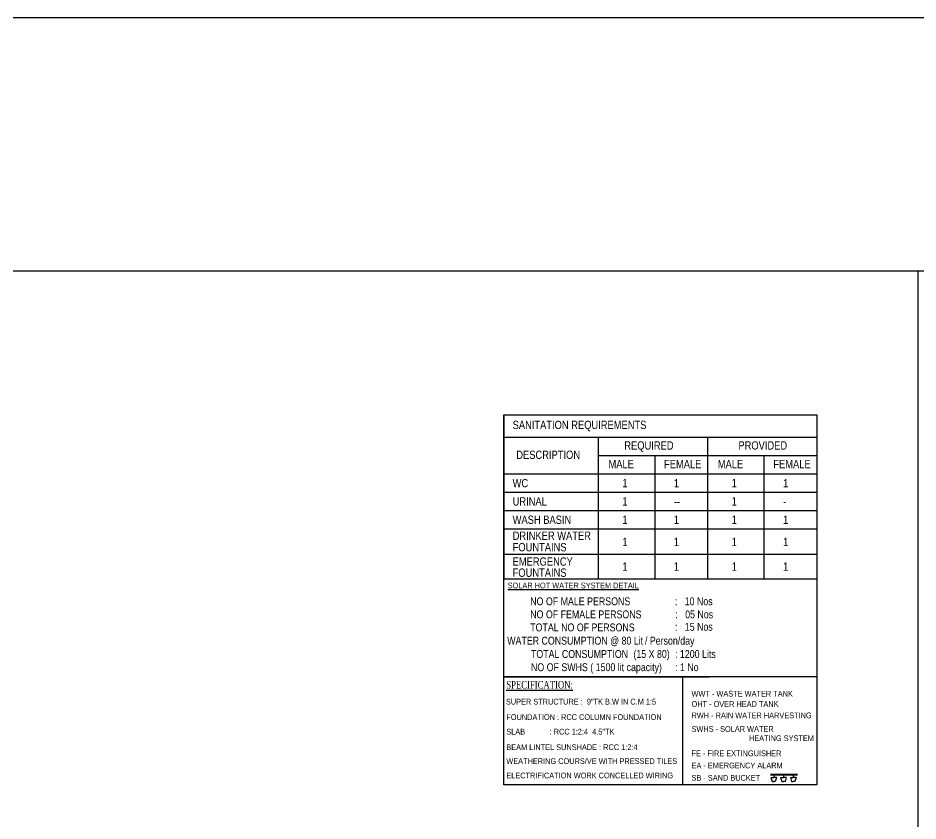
# Model space of a CAD drawing. Header units: metres. Extents: x 0 to 298, y 0 to 242.
# Drawn here: x 127.58 to 159.76, y 213.25 to 241.97 of the extents above; entities that cross this region are included whole.
import ezdxf

# ---------------------------------------------------------------- set-up
doc = ezdxf.new("R2010")
doc.units = ezdxf.units.M
doc.styles.add('ROMANT', font='romantic.ttf')
doc.styles.add('style2', font='arial.ttf')

msp = doc.modelspace()

# ---------------------------------------------------------------- linework, layer by layer
for p, q in [((78.66366, 232.92204), (181.04662, 232.92204)), ((159.76015, 176.03468), (159.76015, 232.92204)), ((144.9432, 227.77174), (156.13924, 227.77174)), ((144.9432, 227.77174), (144.9432, 221.90656)), ((144.9432, 227.77174), (156.13924, 227.77174)), ((144.9432, 214.53477), (144.9432, 227.77174)), ((144.94625, 227.77174), (156.13924, 227.77174)), ((156.13924, 227.77174), (156.13924, 221.90656)), ((156.13924, 227.77174), (156.13924, 214.53477)), ((144.9432, 226.97679), (156.13924, 226.97679)), ((148.32141, 226.97679), (148.32141, 221.90656)), ((152.23032, 226.97679), (152.23032, 221.90656)), ((148.32141, 226.32167), (156.13924, 226.32167)), ((150.34362, 226.32167), (150.34362, 221.90656)), ((152.23032, 226.32167), (152.23032, 221.90656)), ((154.25254, 226.32167), (154.25254, 221.90656)), ((144.9432, 225.66656), (156.13924, 225.66656)), ((144.9432, 225.01144), (156.13924, 225.01144)), ((144.9432, 224.35632), (156.13924, 224.35632)), ((144.9432, 223.7012), (156.13924, 223.7012)), ((144.9432, 222.7892), (156.13924, 222.7892)), ((144.9432, 221.90656), (156.13924, 221.90656)), ((144.95061, 221.90656), (156.13924, 221.90656)), ((156.13924, 218.40033), (144.95061, 218.40033)), ((144.95061, 218.40033), (152.30426, 218.40033)), ((151.34455, 214.53477), (151.34455, 218.40033)), ((156.13924, 214.53477), (144.9432, 214.53477)), ((156.13924, 214.53477), (144.95061, 214.53477))]:
    msp.add_line(p, q)
at = {"ltscale": 2}
for p, q in [((154.48881, 214.91671), (155.45132, 214.91671)), ((154.48881, 214.89648), (155.45132, 214.89648)), ((154.49738, 214.80107), (154.54115, 214.65293)), ((154.49738, 214.80107), (154.59881, 214.80107)), ((154.59881, 214.91671), (154.59881, 214.81501)), ((154.59881, 214.80107), (154.59881, 214.81501)), ((154.70023, 214.80107), (154.59881, 214.80107)), ((154.70023, 214.80107), (154.65646, 214.65293)), ((154.84622, 214.80107), (154.94765, 214.80107)), ((154.84622, 214.80107), (154.88999, 214.65293)), ((154.94765, 214.91671), (154.94765, 214.81501)), ((154.94765, 214.80107), (154.94765, 214.81501)), ((155.04907, 214.80107), (154.94765, 214.80107)), ((155.04907, 214.80107), (155.0053, 214.65293)), ((155.19506, 214.80107), (155.23883, 214.65293)), ((155.19506, 214.80107), (155.29648, 214.80107)), ((155.29648, 214.91671), (155.29648, 214.81501)), ((155.29648, 214.80107), (155.29648, 214.81501)), ((155.39791, 214.80107), (155.29648, 214.80107)), ((155.39791, 214.80107), (155.35414, 214.65293)), ((154.54115, 214.65293), (154.59881, 214.65293)), ((154.65646, 214.65293), (154.59881, 214.65293)), ((154.88999, 214.65293), (154.94765, 214.65293)), ((155.0053, 214.65293), (154.94765, 214.65293)), ((155.23883, 214.65293), (155.29648, 214.65293)), ((155.35414, 214.65293), (155.29648, 214.65293))]:
    msp.add_line(p, q, dxfattribs=at)
at = {"color": 4, "ltscale": 25}
msp.add_lwpolyline([(0, 0), (297.63255, 0), (297.63255, 241.96779), (0, 241.96779)], close=True, dxfattribs=at)

# ---------------------------------------------------------------- texts
for s, height, style, width, p in [('SANITATION REQUIREMENTS', 0.2986312, 'style2', 0.8, (145.26397, 227.2652, 0.82244)), ('REQUIRED', 0.298631, 'style2', 0.8, (149.25739, 226.5293)), ('PROVIDED', 0.298631, 'style2', 0.8, (153.33766, 226.5293)), ('DESCRIPTION', 0.2986312, 'style2', 0.8, (145.39404, 226.19561)), ('MALE', 0.298631, 'style2', 0.8, (148.69185, 225.86329)), ('FEMALE', 0.298631, 'style2', 0.8, (150.67844, 225.86329)), ('MALE ', 0.298631, 'style2', 0.8, (152.60076, 225.86329)), ('FEMALE', 0.298631, 'style2', 0.8, (154.58736, 225.86329)), ('WC', 0.298631, 'style2', 0.8, (145.26397, 225.18296, 0.82244)), ('1', 0.29863, 'style2', 0.8, (149.18856, 225.18296, 0.82244)), ('1', 0.29863, 'style2', 0.8, (151.02773, 225.18296, 0.82244)), ('1', 0.29863, 'style2', 0.8, (153.09748, 225.18296, 0.82244)), ('1', 0.29863, 'style2', 0.8, (154.93665, 225.18296, 0.82244)), ('URINAL', 0.298631, 'style2', 0.8, (145.26397, 224.5275, 0.82244)), ('1', 0.29863, 'style2', 0.8, (149.18856, 224.5275, 0.82244)), ('--', 0.298631, 'style2', 0.8, (151.02773, 224.5275, 0.82244)), ('1', 0.29863, 'style2', 0.8, (153.09748, 224.5275, 0.82244)), ('-', 0.29863, 'style2', 0.8, (154.93665, 224.5275, 0.82244)), ('WASH BASIN', 0.298631, 'style2', 0.8, (145.26397, 223.87239, 0.82244)), ('1', 0.29863, 'style2', 0.8, (149.18856, 223.87239, 0.82244)), ('1', 0.29863, 'style2', 0.8, (151.02773, 223.87239, 0.82244)), ('1', 0.29863, 'style2', 0.8, (153.09748, 223.87239, 0.82244)), ('1', 0.29863, 'style2', 0.8, (154.93665, 223.87239, 0.82244)), ('DRINKER WATER ', 0.2986312, 'style2', 0.8, (145.26397, 223.30079, 0.82244)), ('1', 0.29863, 'style2', 0.8, (149.18856, 223.07825, 0.82244)), ('1', 0.29863, 'style2', 0.8, (151.02773, 223.07825, 0.82244)), ('1', 0.29863, 'style2', 0.8, (153.09748, 223.07825, 0.82244)), ('1', 0.29863, 'style2', 0.8, (154.93665, 223.07825, 0.82244)), ('FOUNTAINS', 0.298631, 'style2', 0.8, (145.26397, 222.88988, 0.82244)), ('EMERGENCY ', 0.298631, 'style2', 0.8, (145.26397, 222.37697, 0.82244)), ('1', 0.29863, 'style2', 0.8, (149.18856, 222.1956, 0.82244)), ('1', 0.29863, 'style2', 0.8, (151.02773, 222.1956, 0.82244)), ('1', 0.29863, 'style2', 0.8, (153.09748, 222.1956, 0.82244)), ('1', 0.29863, 'style2', 0.8, (154.93665, 222.1956, 0.82244)), ('FOUNTAINS', 0.298631, 'style2', 0.8, (145.26397, 221.97977, 0.82244)), ('%%uSOLAR HOT WATER SYSTEM DETAIL', 0.2056451, 'style2', 0.8, (145.08708, 221.56735)), ('NO OF MALE PERSONS', 0.2823312, 'style2', 0.8, (145.89362, 220.96229)), (':   10 Nos', 0.282331, 'style2', 0.8, (151.06678, 220.96229)), ('NO OF FEMALE PERSONS', 0.2823312, 'style2', 0.8, (145.89362, 220.49554)), (' :   05 Nos', 0.2823312, 'style2', 0.8, (150.99493, 220.49554)), ('TOTAL NO OF PERSONS', 0.2823312, 'style2', 0.8, (145.89362, 220.02876)), (':   15 Nos', 0.282331, 'style2', 0.8, (151.07065, 220.0499)), ('WATER CONSUMPTION @ 80 Lit', 0.2823312, 'style2', 0.8, (145.0701, 219.55413)), ('/ Person/day', 0.2823312, 'style2', 0.8, (149.99468, 219.55413)), ('TOTAL CONSUMPTION ', 0.2823312, 'style2', 0.8, (145.92037, 219.07848)), ('(15 X 80)', 0.282331, 'style2', 0.8, (149.58329, 219.07848)), (': 1200 Lits', 0.2823312, 'style2', 0.8, (151.07159, 219.07848)), ('NO OF SWHS ( 1500 lit capacity)', 0.2823312, 'style2', 0.8, (145.92037, 218.6058)), (': 1 No', 0.282331, 'style2', 0.8, (151.07187, 218.6058)), ('%%uSPECIFICATION:', 0.2741934, 'ROMANT', 0.75, (145.03637, 217.98073)), ('WWT - WASTE WATER TANK', 0.2056451, 'style2', 0.8, (151.66082, 217.696)), ('SUPER STRUCTURE :  9"TK B.W IN C.M 1:5', 0.2056451, 'style2', 0.8, (145.02437, 217.41188)), ('OHT - OVER HEAD TANK', 0.2056451, 'style2', 0.8, (151.66082, 217.32831)), ('FOUNDATION : RCC COLUMN FOUNDATION', 0.2056451, 'style2', 0.8, (145.03816, 216.8609)), ('RWH - RAIN WATER HARVESTING', 0.2056451, 'style2', 0.8, (151.66082, 216.92078)), ('SWHS - SOLAR WATER ', 0.2056451, 'style2', 0.8, (151.66082, 216.43503)), ('SLAB            : RCC 1:2:4  4.5"TK ', 0.2056451, 'style2', 0.8, (145.03816, 216.33825)), ('HEATING SYSTEM', 0.2056451, 'style2', 0.8, (153.7146, 216.10445)), ('BEAM LINTEL SUNSHADE : RCC 1:2:4', 0.2056451, 'style2', 0.8, (145.03816, 215.78178)), ('FE - FIRE EXTINGUISHER ', 0.2056451, 'style2', 0.8, (151.66082, 215.56327)), ('WEATHERING COURS/VE WITH PRESSED TILES', 0.2056451, 'style2', 0.8, (145.03816, 215.28606)), ('EA - EMERGENCY ALARM', 0.2056451, 'style2', 0.8, (151.66082, 215.1291)), ('ELECTRIFICATION WORK CONCELLED WIRING ', 0.2056451, 'style2', 0.8, (145.03816, 214.77098)), ('SB - SAND BUCKET', 0.2056451, 'style2', 0.8, (151.66082, 214.68693))]:
    msp.add_text(s, height=height, dxfattribs=dict(style=style, width=width)).set_placement(p)

doc.saveas('drawing.dxf')
